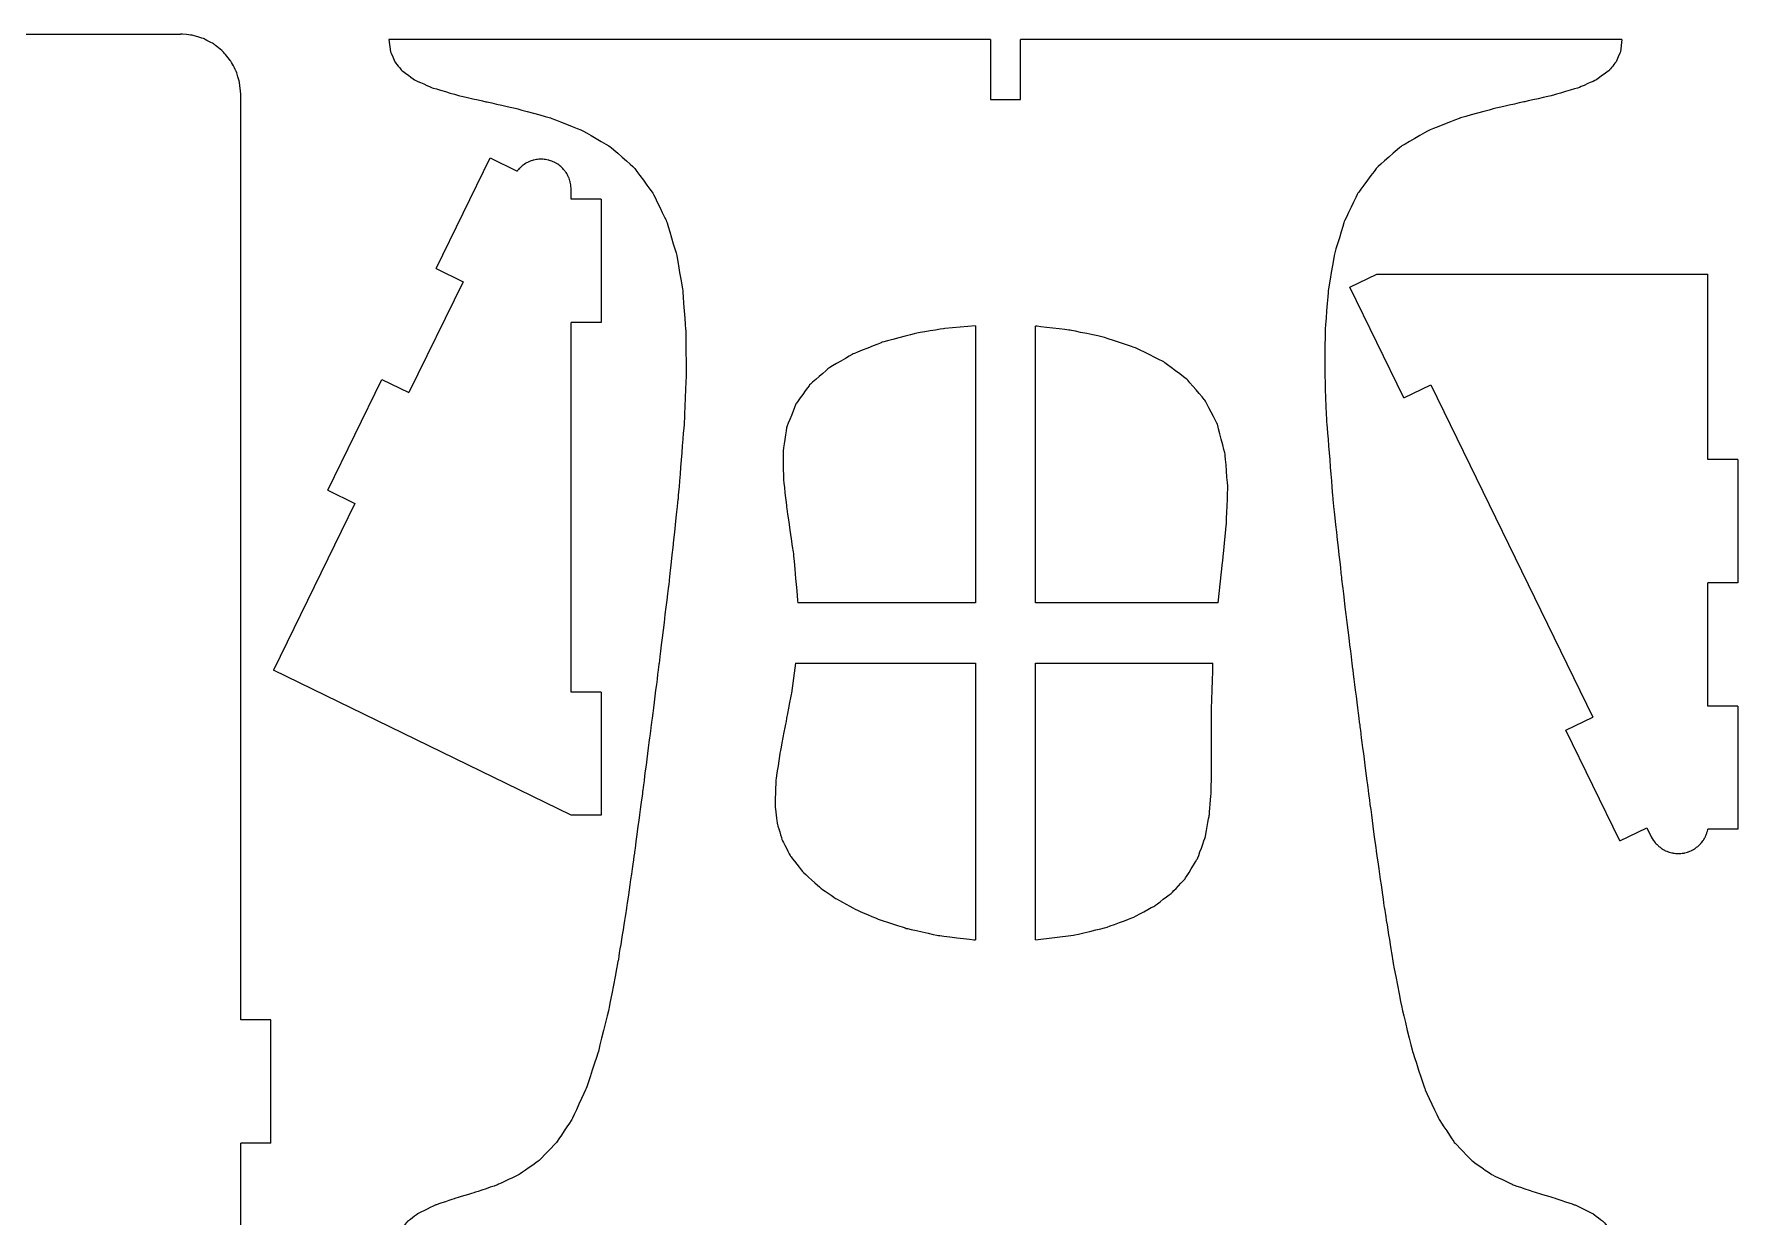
# Model space of a CAD drawing. Header units: centimetres. Extents: x -35.5 to 30.9, y -21 to 21.
# Drawn here: x 2.58 to 30.91, y 0.83 to 20.51 of the extents above; entities that cross this region are included whole.
import ezdxf

# ---------------------------------------------------------------- set-up
doc = ezdxf.new("R2010")
doc.units = ezdxf.units.CM
doc.header["$MEASUREMENT"] = 0
doc.layers.add('Capa 1', color=7, linetype='Continuous')

msp = doc.modelspace()

# ---------------------------------------------------------------- linework, layer by layer
at = {"layer": 'Capa 1', "color": 1, "lineweight": 25}
for points in [[(-10.38582, 20.50703), (-10.38582, 20.50703), (5.01417, 20.50703), (5.01417, 20.50703)], [(18.47955, 20.41863), (18.47955, 20.41863), (8.47957, 20.41863), (8.47957, 20.41863)], [(18.47955, 20.41863), (18.47955, 20.41863), (18.47955, 19.41864), (18.47955, 19.41864)], [(18.97955, 19.41864), (18.97955, 19.41864), (18.97955, 20.41863), (18.97955, 20.41863)], [(28.97956, 20.41863), (28.97956, 20.41863), (18.97955, 20.41863), (18.97955, 20.41863)], [(6.01419, 4.10702), (6.01419, 4.10702), (6.01419, 19.50704), (6.01419, 19.50704)], [(18.47955, 19.41864), (18.47955, 19.41864), (18.97955, 19.41864), (18.97955, 19.41864)], [(9.26149, 16.60454), (9.26149, 16.60454), (10.16026, 18.44703), (10.16026, 18.44703)], [(10.16026, 18.44703), (10.16026, 18.44703), (10.60963, 18.22781), (10.60963, 18.22781)], [(11.5084, 17.7613), (11.5084, 17.7613), (11.5084, 17.92615), (11.5084, 17.92615)], [(12.00839, 17.7613), (12.00839, 17.7613), (11.5084, 17.7613), (11.5084, 17.7613)], [(12.00839, 17.7613), (12.00839, 17.7613), (12.00839, 15.71127), (12.00839, 15.71127)], [(9.26149, 16.60454), (9.26149, 16.60454), (9.71089, 16.38532), (9.71089, 16.38532)], [(24.45348, 16.29614), (24.45348, 16.29614), (24.90288, 16.51536), (24.90288, 16.51536)], [(24.90288, 16.51536), (24.90288, 16.51536), (30.40904, 16.51536), (30.40904, 16.51536)], [(30.40904, 13.4277), (30.40904, 13.4277), (30.40904, 16.51536), (30.40904, 16.51536)], [(9.71089, 16.38532), (9.71089, 16.38532), (8.81212, 14.54284), (8.81212, 14.54284)], [(25.35225, 14.45365), (25.35225, 14.45365), (24.45348, 16.29614), (24.45348, 16.29614)], [(12.00839, 15.71127), (12.00839, 15.71127), (11.5084, 15.71127), (11.5084, 15.71127)], [(11.5084, 9.5613), (11.5084, 9.5613), (11.5084, 15.71127), (11.5084, 15.71127)], [(18.22954, 15.65581), (18.22954, 15.65581), (18.22954, 11.04363), (18.22954, 11.04363)], [(19.22956, 11.04363), (19.22956, 11.04363), (19.22956, 15.64815), (19.22956, 15.64815)], [(7.46394, 12.9196), (7.46394, 12.9196), (8.36271, 14.76205), (8.36271, 14.76205)], [(8.36271, 14.76205), (8.36271, 14.76205), (8.81212, 14.54284), (8.81212, 14.54284)], [(25.35225, 14.45365), (25.35225, 14.45365), (25.80165, 14.67287), (25.80165, 14.67287)], [(25.80165, 14.67287), (25.80165, 14.67287), (28.49794, 9.14544), (28.49794, 9.14544)], [(30.90903, 13.4277), (30.90903, 13.4277), (30.40904, 13.4277), (30.40904, 13.4277)], [(30.90903, 13.4277), (30.90903, 13.4277), (30.90903, 11.37771), (30.90903, 11.37771)], [(7.46394, 12.9196), (7.46394, 12.9196), (7.91334, 12.70038), (7.91334, 12.70038)], [(7.91334, 12.70038), (7.91334, 12.70038), (6.55963, 9.92533), (6.55963, 9.92533)], [(30.90903, 11.37771), (30.90903, 11.37771), (30.40904, 11.37771), (30.40904, 11.37771)], [(30.40904, 9.32772), (30.40904, 9.32772), (30.40904, 11.37771), (30.40904, 11.37771)], [(18.22954, 11.04363), (18.22954, 11.04363), (15.27721, 11.04363), (15.27721, 11.04363)], [(22.26564, 11.04363), (22.26564, 11.04363), (19.22956, 11.04363), (19.22956, 11.04363)], [(11.5084, 7.51127), (11.5084, 7.51127), (6.55963, 9.92533), (6.55963, 9.92533)], [(15.2407, 10.04364), (15.2407, 10.04364), (18.22954, 10.04364), (18.22954, 10.04364)], [(18.22954, 10.04364), (18.22954, 10.04364), (18.22954, 5.43665), (18.22954, 5.43665)], [(19.22956, 5.43661), (19.22956, 5.43661), (19.22956, 10.04364), (19.22956, 10.04364)], [(19.22956, 10.04364), (19.22956, 10.04364), (22.17952, 10.04364), (22.17952, 10.04364)], [(12.00839, 9.5613), (12.00839, 9.5613), (11.5084, 9.5613), (11.5084, 9.5613)], [(12.00839, 9.5613), (12.00839, 9.5613), (12.00839, 7.51127), (12.00839, 7.51127)], [(28.04857, 8.92622), (28.04857, 8.92622), (28.49794, 9.14544), (28.49794, 9.14544)], [(30.90903, 9.32772), (30.90903, 9.32772), (30.40904, 9.32772), (30.40904, 9.32772)], [(30.90903, 9.32772), (30.90903, 9.32772), (30.90903, 7.27773), (30.90903, 7.27773)], [(28.94734, 7.08377), (28.94734, 7.08377), (28.04857, 8.92622), (28.04857, 8.92622)], [(12.00839, 7.51127), (12.00839, 7.51127), (11.5084, 7.51127), (11.5084, 7.51127)], [(28.94734, 7.08377), (28.94734, 7.08377), (29.39671, 7.30295), (29.39671, 7.30295)], [(29.39671, 7.30295), (29.39671, 7.30295), (29.46899, 7.15478), (29.46899, 7.15478)], [(30.90903, 7.27773), (30.90903, 7.27773), (30.40904, 7.27773), (30.40904, 7.27773)], [(6.51418, 4.10702), (6.51418, 4.10702), (6.01419, 4.10702), (6.01419, 4.10702)], [(6.51418, 2.05703), (6.51418, 2.05703), (6.51418, 4.10702), (6.51418, 4.10702)], [(6.51418, 2.05703), (6.51418, 2.05703), (6.01419, 2.05703), (6.01419, 2.05703)], [(6.01419, -2.04295), (6.01419, -2.04295), (6.01419, 2.05703), (6.01419, 2.05703)]]:
    msp.add_open_spline(points, degree=3, dxfattribs=at)
for points, knots in [([(6.01419, 19.50704), (6.01419, 19.50704), (5.99496, 19.70213), (5.99496, 19.70213), (5.99496, 19.70213), (5.99496, 19.70213), (5.93806, 19.8897), (5.93806, 19.8897), (5.93806, 19.8897), (5.93806, 19.8897), (5.84566, 20.0626), (5.84566, 20.0626), (5.84566, 20.0626), (5.84566, 20.0626), (5.72128, 20.21415), (5.72128, 20.21415), (5.72128, 20.21415), (5.72128, 20.21415), (5.56976, 20.33851), (5.56976, 20.33851), (5.56976, 20.33851), (5.56976, 20.33851), (5.39686, 20.4309), (5.39686, 20.4309), (5.39686, 20.4309), (5.39686, 20.4309), (5.20929, 20.48784), (5.20929, 20.48784), (5.20929, 20.48784), (5.20929, 20.48784), (5.01417, 20.50703), (5.01417, 20.50703)], [0, 0, 0, 0, 0.11111111, 0.11111111, 0.11111111, 0.11111112, 0.22222222, 0.22222222, 0.22222222, 0.22222223, 0.33333333, 0.33333333, 0.33333333, 0.33333334, 0.44444444, 0.44444444, 0.44444444, 0.44444445, 0.55555556, 0.55555556, 0.55555556, 0.55555557, 0.66666667, 0.66666667, 0.66666667, 0.66666668, 0.77777778, 0.77777778, 0.77777778, 0.77777779, 1, 1, 1, 1]), ([(8.47957, 20.41863), (8.47957, 20.41863), (8.50504, 20.21394), (8.50504, 20.21394), (8.50504, 20.21394), (8.50504, 20.21394), (8.57676, 20.0444), (8.57676, 20.0444), (8.57676, 20.0444), (8.57676, 20.0444), (8.688, 19.90449), (8.688, 19.90449), (8.688, 19.90449), (8.688, 19.90449), (8.9154, 19.73907), (8.9154, 19.73907), (8.9154, 19.73907), (8.9154, 19.73907), (9.19896, 19.61352), (9.19896, 19.61352), (9.19896, 19.61352), (9.19896, 19.61352), (9.63623, 19.48521), (9.63623, 19.48521), (9.63623, 19.48521), (9.63623, 19.48521), (10.11121, 19.3773), (10.11121, 19.3773), (10.11121, 19.3773), (10.11121, 19.3773), (10.59716, 19.26801), (10.59716, 19.26801), (10.59716, 19.26801), (10.59716, 19.26801), (11.1652, 19.11102), (11.1652, 19.11102), (11.1652, 19.11102), (11.1652, 19.11102), (11.69137, 18.90482), (11.69137, 18.90482), (11.69137, 18.90482), (11.69137, 18.90482), (12.15718, 18.63361), (12.15718, 18.63361), (12.15718, 18.63361), (12.15718, 18.63361), (12.55137, 18.28739), (12.55137, 18.28739), (12.55137, 18.28739), (12.55137, 18.28739), (12.86894, 17.86078), (12.86894, 17.86078), (12.86894, 17.86078), (12.86894, 17.86078), (13.09595, 17.38883), (13.09595, 17.38883), (13.09595, 17.38883), (13.09595, 17.38883), (13.25887, 16.84696), (13.25887, 16.84696), (13.25887, 16.84696), (13.25887, 16.84696), (13.36272, 16.23853), (13.36272, 16.23853), (13.36272, 16.23853), (13.36272, 16.23853), (13.41412, 15.56839), (13.41412, 15.56839), (13.41412, 15.56839), (13.41412, 15.56839), (13.42051, 14.8428), (13.42051, 14.8428), (13.42051, 14.8428), (13.42051, 14.8428), (13.38985, 14.06887), (13.38985, 14.06887), (13.38985, 14.06887), (13.38985, 14.06887), (13.28561, 12.77446), (13.28561, 12.77446), (13.28561, 12.77446), (13.28561, 12.77446), (13.1373, 11.41411), (13.1373, 11.41411), (13.1373, 11.41411), (13.1373, 11.41411), (12.96754, 10.02353), (12.96754, 10.02353), (12.96754, 10.02353), (12.96754, 10.02353), (12.8332, 8.96393), (12.8332, 8.96393), (12.8332, 8.96393), (12.8332, 8.96393), (12.69887, 7.92437), (12.69887, 7.92437), (12.69887, 7.92437), (12.69887, 7.92437), (12.56506, 6.92075), (12.56506, 6.92075), (12.56506, 6.92075), (12.56506, 6.92075), (12.42942, 5.96846), (12.42942, 5.96846), (12.42942, 5.96846), (12.42942, 5.96846), (12.2871, 5.08186), (12.2871, 5.08186), (12.2871, 5.08186), (12.2871, 5.08186), (12.13425, 4.28751), (12.13425, 4.28751), (12.13425, 4.28751), (12.13425, 4.28751), (11.96071, 3.57938), (11.96071, 3.57938), (11.96071, 3.57938), (11.96071, 3.57938), (11.75829, 2.96544), (11.75829, 2.96544), (11.75829, 2.96544), (11.75829, 2.96544), (11.51943, 2.45042), (11.51943, 2.45042), (11.51943, 2.45042), (11.51943, 2.45042), (11.2656, 2.06882), (11.2656, 2.06882), (11.2656, 2.06882), (11.2656, 2.06882), (10.97438, 1.76645), (10.97438, 1.76645), (10.97438, 1.76645), (10.97438, 1.76645), (10.6463, 1.53595), (10.6463, 1.53595), (10.6463, 1.53595), (10.6463, 1.53595), (10.2858, 1.36464), (10.2858, 1.36464), (10.2858, 1.36464), (10.2858, 1.36464), (9.9024, 1.23355), (9.9024, 1.23355), (9.9024, 1.23355), (9.9024, 1.23355), (9.5765, 1.13629), (9.5765, 1.13629), (9.5765, 1.13629), (9.5765, 1.13629), (9.25837, 1.02901), (9.25837, 1.02901), (9.25837, 1.02901), (9.25837, 1.02901), (8.96507, 0.88694), (8.96507, 0.88694), (8.96507, 0.88694), (8.96507, 0.88694), (8.77436, 0.73969), (8.77436, 0.73969), (8.77436, 0.73969), (8.77436, 0.73969), (8.6209, 0.54104), (8.6209, 0.54104), (8.6209, 0.54104), (8.6209, 0.54104), (8.54561, 0.37168), (8.54561, 0.37168), (8.54561, 0.37168), (8.54561, 0.37168), (8.4969, 0.16625), (8.4969, 0.16625), (8.4969, 0.16625), (8.4969, 0.16625), (8.47957, -0.08136), (8.47957, -0.08136)], [0, 0, 0, 0, 0.02222222, 0.02222222, 0.02222222, 0.02222223, 0.04444444, 0.04444444, 0.04444444, 0.04444445, 0.06666667, 0.06666667, 0.06666667, 0.06666668, 0.08888889, 0.08888889, 0.08888889, 0.0888889, 0.11111111, 0.11111111, 0.11111111, 0.11111112, 0.13333333, 0.13333333, 0.13333333, 0.13333334, 0.15555556, 0.15555556, 0.15555556, 0.15555557, 0.17777778, 0.17777778, 0.17777778, 0.17777779, 0.2, 0.2, 0.2, 0.20000001, 0.22222222, 0.22222222, 0.22222222, 0.22222223, 0.24444444, 0.24444444, 0.24444444, 0.24444445, 0.26666667, 0.26666667, 0.26666667, 0.26666668, 0.28888889, 0.28888889, 0.28888889, 0.2888889, 0.31111111, 0.31111111, 0.31111111, 0.31111112, 0.33333333, 0.33333333, 0.33333333, 0.33333334, 0.35555556, 0.35555556, 0.35555556, 0.35555557, 0.37777778, 0.37777778, 0.37777778, 0.37777779, 0.4, 0.4, 0.4, 0.40000001, 0.42222222, 0.42222222, 0.42222222, 0.42222223, 0.44444444, 0.44444444, 0.44444444, 0.44444445, 0.46666667, 0.46666667, 0.46666667, 0.46666668, 0.48888889, 0.48888889, 0.48888889, 0.4888889, 0.51111111, 0.51111111, 0.51111111, 0.51111112, 0.53333333, 0.53333333, 0.53333333, 0.53333334, 0.55555556, 0.55555556, 0.55555556, 0.55555557, 0.57777778, 0.57777778, 0.57777778, 0.57777779, 0.6, 0.6, 0.6, 0.60000001, 0.62222222, 0.62222222, 0.62222222, 0.62222223, 0.64444444, 0.64444444, 0.64444444, 0.64444445, 0.66666667, 0.66666667, 0.66666667, 0.66666668, 0.68888889, 0.68888889, 0.68888889, 0.6888889, 0.71111111, 0.71111111, 0.71111111, 0.71111112, 0.73333333, 0.73333333, 0.73333333, 0.73333334, 0.75555556, 0.75555556, 0.75555556, 0.75555557, 0.77777778, 0.77777778, 0.77777778, 0.77777779, 0.8, 0.8, 0.8, 0.80000001, 0.82222222, 0.82222222, 0.82222222, 0.82222223, 0.84444444, 0.84444444, 0.84444444, 0.84444445, 0.86666667, 0.86666667, 0.86666667, 0.86666668, 0.88888889, 0.88888889, 0.88888889, 0.8888889, 0.91111111, 0.91111111, 0.91111111, 0.91111112, 0.93333333, 0.93333333, 0.93333333, 0.93333334, 0.95555556, 0.95555556, 0.95555556, 0.95555557, 1, 1, 1, 1]), ([(28.97956, 20.41863), (28.97956, 20.41863), (28.95406, 20.21394), (28.95406, 20.21394), (28.95406, 20.21394), (28.95406, 20.21394), (28.88234, 20.0444), (28.88234, 20.0444), (28.88234, 20.0444), (28.88234, 20.0444), (28.77114, 19.90449), (28.77114, 19.90449), (28.77114, 19.90449), (28.77114, 19.90449), (28.5437, 19.73907), (28.5437, 19.73907), (28.5437, 19.73907), (28.5437, 19.73907), (28.26014, 19.61352), (28.26014, 19.61352), (28.26014, 19.61352), (28.26014, 19.61352), (27.82287, 19.48521), (27.82287, 19.48521), (27.82287, 19.48521), (27.82287, 19.48521), (27.34789, 19.3773), (27.34789, 19.3773), (27.34789, 19.3773), (27.34789, 19.3773), (26.86198, 19.26801), (26.86198, 19.26801), (26.86198, 19.26801), (26.86198, 19.26801), (26.29393, 19.11102), (26.29393, 19.11102), (26.29393, 19.11102), (26.29393, 19.11102), (25.76773, 18.90482), (25.76773, 18.90482), (25.76773, 18.90482), (25.76773, 18.90482), (25.30196, 18.63361), (25.30196, 18.63361), (25.30196, 18.63361), (25.30196, 18.63361), (24.90777, 18.28739), (24.90777, 18.28739), (24.90777, 18.28739), (24.90777, 18.28739), (24.59019, 17.86078), (24.59019, 17.86078), (24.59019, 17.86078), (24.59019, 17.86078), (24.36318, 17.38883), (24.36318, 17.38883), (24.36318, 17.38883), (24.36318, 17.38883), (24.20023, 16.84696), (24.20023, 16.84696), (24.20023, 16.84696), (24.20023, 16.84696), (24.09638, 16.23853), (24.09638, 16.23853), (24.09638, 16.23853), (24.09638, 16.23853), (24.04501, 15.56839), (24.04501, 15.56839), (24.04501, 15.56839), (24.04501, 15.56839), (24.03859, 14.8428), (24.03859, 14.8428), (24.03859, 14.8428), (24.03859, 14.8428), (24.06928, 14.06887), (24.06928, 14.06887), (24.06928, 14.06887), (24.06928, 14.06887), (24.17349, 12.77446), (24.17349, 12.77446), (24.17349, 12.77446), (24.17349, 12.77446), (24.3218, 11.41411), (24.3218, 11.41411), (24.3218, 11.41411), (24.3218, 11.41411), (24.49156, 10.02353), (24.49156, 10.02353), (24.49156, 10.02353), (24.49156, 10.02353), (24.6259, 8.96393), (24.6259, 8.96393), (24.6259, 8.96393), (24.6259, 8.96393), (24.76023, 7.92437), (24.76023, 7.92437), (24.76023, 7.92437), (24.76023, 7.92437), (24.89408, 6.92075), (24.89408, 6.92075), (24.89408, 6.92075), (24.89408, 6.92075), (25.02972, 5.96846), (25.02972, 5.96846), (25.02972, 5.96846), (25.02972, 5.96846), (25.172, 5.08186), (25.172, 5.08186), (25.172, 5.08186), (25.172, 5.08186), (25.32485, 4.28751), (25.32485, 4.28751), (25.32485, 4.28751), (25.32485, 4.28751), (25.49842, 3.57938), (25.49842, 3.57938), (25.49842, 3.57938), (25.49842, 3.57938), (25.70084, 2.96544), (25.70084, 2.96544), (25.70084, 2.96544), (25.70084, 2.96544), (25.93971, 2.45042), (25.93971, 2.45042), (25.93971, 2.45042), (25.93971, 2.45042), (26.1935, 2.06882), (26.1935, 2.06882), (26.1935, 2.06882), (26.1935, 2.06882), (26.48475, 1.76645), (26.48475, 1.76645), (26.48475, 1.76645), (26.48475, 1.76645), (26.81284, 1.53595), (26.81284, 1.53595), (26.81284, 1.53595), (26.81284, 1.53595), (27.1733, 1.36464), (27.1733, 1.36464), (27.1733, 1.36464), (27.1733, 1.36464), (27.5567, 1.23355), (27.5567, 1.23355), (27.5567, 1.23355), (27.5567, 1.23355), (27.88263, 1.13629), (27.88263, 1.13629), (27.88263, 1.13629), (27.88263, 1.13629), (28.20077, 1.02901), (28.20077, 1.02901), (28.20077, 1.02901), (28.20077, 1.02901), (28.49403, 0.88694), (28.49403, 0.88694), (28.49403, 0.88694), (28.49403, 0.88694), (28.68478, 0.73969), (28.68478, 0.73969), (28.68478, 0.73969), (28.68478, 0.73969), (28.83824, 0.54104), (28.83824, 0.54104), (28.83824, 0.54104), (28.83824, 0.54104), (28.91352, 0.37168), (28.91352, 0.37168), (28.91352, 0.37168), (28.91352, 0.37168), (28.9622, 0.16625), (28.9622, 0.16625), (28.9622, 0.16625), (28.9622, 0.16625), (28.97956, -0.08136), (28.97956, -0.08136)], [0, 0, 0, 0, 0.02222222, 0.02222222, 0.02222222, 0.02222223, 0.04444444, 0.04444444, 0.04444444, 0.04444445, 0.06666667, 0.06666667, 0.06666667, 0.06666668, 0.08888889, 0.08888889, 0.08888889, 0.0888889, 0.11111111, 0.11111111, 0.11111111, 0.11111112, 0.13333333, 0.13333333, 0.13333333, 0.13333334, 0.15555556, 0.15555556, 0.15555556, 0.15555557, 0.17777778, 0.17777778, 0.17777778, 0.17777779, 0.2, 0.2, 0.2, 0.20000001, 0.22222222, 0.22222222, 0.22222222, 0.22222223, 0.24444444, 0.24444444, 0.24444444, 0.24444445, 0.26666667, 0.26666667, 0.26666667, 0.26666668, 0.28888889, 0.28888889, 0.28888889, 0.2888889, 0.31111111, 0.31111111, 0.31111111, 0.31111112, 0.33333333, 0.33333333, 0.33333333, 0.33333334, 0.35555556, 0.35555556, 0.35555556, 0.35555557, 0.37777778, 0.37777778, 0.37777778, 0.37777779, 0.4, 0.4, 0.4, 0.40000001, 0.42222222, 0.42222222, 0.42222222, 0.42222223, 0.44444444, 0.44444444, 0.44444444, 0.44444445, 0.46666667, 0.46666667, 0.46666667, 0.46666668, 0.48888889, 0.48888889, 0.48888889, 0.4888889, 0.51111111, 0.51111111, 0.51111111, 0.51111112, 0.53333333, 0.53333333, 0.53333333, 0.53333334, 0.55555556, 0.55555556, 0.55555556, 0.55555557, 0.57777778, 0.57777778, 0.57777778, 0.57777779, 0.6, 0.6, 0.6, 0.60000001, 0.62222222, 0.62222222, 0.62222222, 0.62222223, 0.64444444, 0.64444444, 0.64444444, 0.64444445, 0.66666667, 0.66666667, 0.66666667, 0.66666668, 0.68888889, 0.68888889, 0.68888889, 0.6888889, 0.71111111, 0.71111111, 0.71111111, 0.71111112, 0.73333333, 0.73333333, 0.73333333, 0.73333334, 0.75555556, 0.75555556, 0.75555556, 0.75555557, 0.77777778, 0.77777778, 0.77777778, 0.77777779, 0.8, 0.8, 0.8, 0.80000001, 0.82222222, 0.82222222, 0.82222222, 0.82222223, 0.84444444, 0.84444444, 0.84444444, 0.84444445, 0.86666667, 0.86666667, 0.86666667, 0.86666668, 0.88888889, 0.88888889, 0.88888889, 0.8888889, 0.91111111, 0.91111111, 0.91111111, 0.91111112, 0.93333333, 0.93333333, 0.93333333, 0.93333334, 0.95555556, 0.95555556, 0.95555556, 0.95555557, 1, 1, 1, 1]), ([(11.5084, 17.92615), (11.5084, 17.92615), (11.50409, 17.99159), (11.50409, 17.99159), (11.50409, 17.99159), (11.50409, 17.99159), (11.49129, 18.05594), (11.49129, 18.05594), (11.49129, 18.05594), (11.49129, 18.05594), (11.47012, 18.11799), (11.47012, 18.11799), (11.47012, 18.11799), (11.47012, 18.11799), (11.44105, 18.1768), (11.44105, 18.1768), (11.44105, 18.1768), (11.44105, 18.1768), (11.40454, 18.23127), (11.40454, 18.23127), (11.40454, 18.23127), (11.40454, 18.23127), (11.36118, 18.28048), (11.36118, 18.28048), (11.36118, 18.28048), (11.36118, 18.28048), (11.31179, 18.32363), (11.31179, 18.32363), (11.31179, 18.32363), (11.31179, 18.32363), (11.25715, 18.35989), (11.25715, 18.35989), (11.25715, 18.35989), (11.25715, 18.35989), (11.19824, 18.38871), (11.19824, 18.38871), (11.19824, 18.38871), (11.19824, 18.38871), (11.13608, 18.4096), (11.13608, 18.4096), (11.13608, 18.4096), (11.13608, 18.4096), (11.07169, 18.42216), (11.07169, 18.42216), (11.07169, 18.42216), (11.07169, 18.42216), (11.00622, 18.42614), (11.00622, 18.42614), (11.00622, 18.42614), (11.00622, 18.42614), (10.94081, 18.42156), (10.94081, 18.42156), (10.94081, 18.42156), (10.94081, 18.42156), (10.87654, 18.40847), (10.87654, 18.40847), (10.87654, 18.40847), (10.87654, 18.40847), (10.81455, 18.38706), (10.81455, 18.38706), (10.81455, 18.38706), (10.81455, 18.38706), (10.75589, 18.35771), (10.75589, 18.35771), (10.75589, 18.35771), (10.75589, 18.35771), (10.70159, 18.32095), (10.70159, 18.32095), (10.70159, 18.32095), (10.70159, 18.32095), (10.65256, 18.27741), (10.65256, 18.27741), (10.65256, 18.27741), (10.65256, 18.27741), (10.60963, 18.22781), (10.60963, 18.22781)], [0, 0, 0, 0, 0.05, 0.05, 0.05, 0.05000001, 0.1, 0.1, 0.1, 0.10000001, 0.15, 0.15, 0.15, 0.15000001, 0.2, 0.2, 0.2, 0.20000001, 0.25, 0.25, 0.25, 0.25000001, 0.3, 0.3, 0.3, 0.30000001, 0.35, 0.35, 0.35, 0.35000001, 0.4, 0.4, 0.4, 0.40000001, 0.45, 0.45, 0.45, 0.45000001, 0.5, 0.5, 0.5, 0.50000001, 0.55, 0.55, 0.55, 0.55000001, 0.6, 0.6, 0.6, 0.60000001, 0.65, 0.65, 0.65, 0.65000001, 0.7, 0.7, 0.7, 0.70000001, 0.75, 0.75, 0.75, 0.75000001, 0.8, 0.8, 0.8, 0.80000001, 0.85, 0.85, 0.85, 0.85000001, 0.9, 0.9, 0.9, 0.90000001, 1, 1, 1, 1]), ([(18.22954, 15.65581), (18.22954, 15.65581), (17.72158, 15.6085), (17.72158, 15.6085), (17.72158, 15.6085), (17.72158, 15.6085), (17.23654, 15.52726), (17.23654, 15.52726), (17.23654, 15.52726), (17.23654, 15.52726), (16.68219, 15.38103), (16.68219, 15.38103), (16.68219, 15.38103), (16.68219, 15.38103), (16.19616, 15.18707), (16.19616, 15.18707), (16.19616, 15.18707), (16.19616, 15.18707), (15.791, 14.94877), (15.791, 14.94877), (15.791, 14.94877), (15.791, 14.94877), (15.47385, 14.66987), (15.47385, 14.66987), (15.47385, 14.66987), (15.47385, 14.66987), (15.24624, 14.35445), (15.24624, 14.35445), (15.24624, 14.35445), (15.24624, 14.35445), (15.09451, 13.97228), (15.09451, 13.97228), (15.09451, 13.97228), (15.09451, 13.97228), (15.03154, 13.55643), (15.03154, 13.55643), (15.03154, 13.55643), (15.03154, 13.55643), (15.038, 13.11154), (15.038, 13.11154), (15.038, 13.11154), (15.038, 13.11154), (15.09007, 12.64175), (15.09007, 12.64175), (15.09007, 12.64175), (15.09007, 12.64175), (15.2031, 11.86186), (15.2031, 11.86186), (15.2031, 11.86186), (15.2031, 11.86186), (15.27721, 11.04363), (15.27721, 11.04363)], [0, 0, 0, 0, 0.07142857, 0.07142857, 0.07142857, 0.07142858, 0.14285714, 0.14285714, 0.14285714, 0.14285715, 0.21428571, 0.21428571, 0.21428571, 0.21428572, 0.28571429, 0.28571429, 0.28571429, 0.2857143, 0.35714286, 0.35714286, 0.35714286, 0.35714287, 0.42857143, 0.42857143, 0.42857143, 0.42857144, 0.5, 0.5, 0.5, 0.50000001, 0.57142857, 0.57142857, 0.57142857, 0.57142858, 0.64285714, 0.64285714, 0.64285714, 0.64285715, 0.71428571, 0.71428571, 0.71428571, 0.71428572, 0.78571429, 0.78571429, 0.78571429, 0.7857143, 0.85714286, 0.85714286, 0.85714286, 0.85714287, 1, 1, 1, 1]), ([(22.26564, 11.04363), (22.26564, 11.04363), (22.34134, 11.7144), (22.34134, 11.7144), (22.34134, 11.7144), (22.34134, 11.7144), (22.4041, 12.35748), (22.4041, 12.35748), (22.4041, 12.35748), (22.4041, 12.35748), (22.427, 12.9615), (22.427, 12.9615), (22.427, 12.9615), (22.427, 12.9615), (22.38399, 13.51685), (22.38399, 13.51685), (22.38399, 13.51685), (22.38399, 13.51685), (22.25336, 14.01606), (22.25336, 14.01606), (22.25336, 14.01606), (22.25336, 14.01606), (22.04653, 14.41555), (22.04653, 14.41555), (22.04653, 14.41555), (22.04653, 14.41555), (21.74977, 14.76166), (21.74977, 14.76166), (21.74977, 14.76166), (21.74977, 14.76166), (21.36362, 15.0527), (21.36362, 15.0527), (21.36362, 15.0527), (21.36362, 15.0527), (20.89432, 15.28776), (20.89432, 15.28776), (20.89432, 15.28776), (20.89432, 15.28776), (20.35344, 15.46644), (20.35344, 15.46644), (20.35344, 15.46644), (20.35344, 15.46644), (19.8073, 15.58095), (19.8073, 15.58095), (19.8073, 15.58095), (19.8073, 15.58095), (19.22956, 15.64815), (19.22956, 15.64815)], [0, 0, 0, 0, 0.07692308, 0.07692308, 0.07692308, 0.07692309, 0.15384615, 0.15384615, 0.15384615, 0.15384616, 0.23076923, 0.23076923, 0.23076923, 0.23076924, 0.30769231, 0.30769231, 0.30769231, 0.30769232, 0.38461538, 0.38461538, 0.38461538, 0.38461539, 0.46153846, 0.46153846, 0.46153846, 0.46153847, 0.53846154, 0.53846154, 0.53846154, 0.53846155, 0.61538462, 0.61538462, 0.61538462, 0.61538463, 0.69230769, 0.69230769, 0.69230769, 0.6923077, 0.76923077, 0.76923077, 0.76923077, 0.76923078, 0.84615385, 0.84615385, 0.84615385, 0.84615386, 1, 1, 1, 1]), ([(15.2407, 10.04364), (15.2407, 10.04364), (15.16972, 9.5421), (15.16972, 9.5421), (15.16972, 9.5421), (15.16972, 9.5421), (15.07729, 9.04817), (15.07729, 9.04817), (15.07729, 9.04817), (15.07729, 9.04817), (14.98314, 8.56684), (14.98314, 8.56684), (14.98314, 8.56684), (14.98314, 8.56684), (14.91329, 8.10178), (14.91329, 8.10178), (14.91329, 8.10178), (14.91329, 8.10178), (14.89844, 7.65442), (14.89844, 7.65442), (14.89844, 7.65442), (14.89844, 7.65442), (14.93414, 7.37326), (14.93414, 7.37326), (14.93414, 7.37326), (14.93414, 7.37326), (15.01693, 7.09841), (15.01693, 7.09841), (15.01693, 7.09841), (15.01693, 7.09841), (15.15671, 6.8291), (15.15671, 6.8291), (15.15671, 6.8291), (15.15671, 6.8291), (15.36364, 6.56504), (15.36364, 6.56504), (15.36364, 6.56504), (15.36364, 6.56504), (15.64837, 6.30727), (15.64837, 6.30727), (15.64837, 6.30727), (15.64837, 6.30727), (15.91789, 6.12107), (15.91789, 6.12107), (15.91789, 6.12107), (15.91789, 6.12107), (16.24227, 5.94285), (16.24227, 5.94285), (16.24227, 5.94285), (16.24227, 5.94285), (16.62758, 5.77701), (16.62758, 5.77701), (16.62758, 5.77701), (16.62758, 5.77701), (17.08097, 5.63025), (17.08097, 5.63025), (17.08097, 5.63025), (17.08097, 5.63025), (17.61126, 5.51225), (17.61126, 5.51225), (17.61126, 5.51225), (17.61126, 5.51225), (18.22954, 5.43665), (18.22954, 5.43665)], [0, 0, 0, 0, 0.05882353, 0.05882353, 0.05882353, 0.05882354, 0.11764706, 0.11764706, 0.11764706, 0.11764707, 0.17647059, 0.17647059, 0.17647059, 0.1764706, 0.23529412, 0.23529412, 0.23529412, 0.23529413, 0.29411765, 0.29411765, 0.29411765, 0.29411766, 0.35294118, 0.35294118, 0.35294118, 0.35294119, 0.41176471, 0.41176471, 0.41176471, 0.41176472, 0.47058824, 0.47058824, 0.47058824, 0.47058825, 0.52941176, 0.52941176, 0.52941176, 0.52941177, 0.58823529, 0.58823529, 0.58823529, 0.5882353, 0.64705882, 0.64705882, 0.64705882, 0.64705883, 0.70588235, 0.70588235, 0.70588235, 0.70588236, 0.76470588, 0.76470588, 0.76470588, 0.76470589, 0.82352941, 0.82352941, 0.82352941, 0.82352942, 0.88235294, 0.88235294, 0.88235294, 0.88235295, 1, 1, 1, 1]), ([(19.22956, 5.43661), (19.22956, 5.43661), (19.86237, 5.51567), (19.86237, 5.51567), (19.86237, 5.51567), (19.86237, 5.51567), (20.40089, 5.64408), (20.40089, 5.64408), (20.40089, 5.64408), (20.40089, 5.64408), (20.84839, 5.8101), (20.84839, 5.8101), (20.84839, 5.8101), (20.84839, 5.8101), (21.21122, 6.0048), (21.21122, 6.0048), (21.21122, 6.0048), (21.21122, 6.0048), (21.49774, 6.22147), (21.49774, 6.22147), (21.49774, 6.22147), (21.49774, 6.22147), (21.71728, 6.45526), (21.71728, 6.45526), (21.71728, 6.45526), (21.71728, 6.45526), (21.92358, 6.7892), (21.92358, 6.7892), (21.92358, 6.7892), (21.92358, 6.7892), (22.05037, 7.14152), (22.05037, 7.14152), (22.05037, 7.14152), (22.05037, 7.14152), (22.11927, 7.50844), (22.11927, 7.50844), (22.11927, 7.50844), (22.11927, 7.50844), (22.14943, 7.88754), (22.14943, 7.88754), (22.14943, 7.88754), (22.14943, 7.88754), (22.15702, 8.27711), (22.15702, 8.27711), (22.15702, 8.27711), (22.15702, 8.27711), (22.15314, 9.14776), (22.15314, 9.14776), (22.15314, 9.14776), (22.15314, 9.14776), (22.17952, 10.04364), (22.17952, 10.04364)], [0, 0, 0, 0, 0.07142857, 0.07142857, 0.07142857, 0.07142858, 0.14285714, 0.14285714, 0.14285714, 0.14285715, 0.21428571, 0.21428571, 0.21428571, 0.21428572, 0.28571429, 0.28571429, 0.28571429, 0.2857143, 0.35714286, 0.35714286, 0.35714286, 0.35714287, 0.42857143, 0.42857143, 0.42857143, 0.42857144, 0.5, 0.5, 0.5, 0.50000001, 0.57142857, 0.57142857, 0.57142857, 0.57142858, 0.64285714, 0.64285714, 0.64285714, 0.64285715, 0.71428571, 0.71428571, 0.71428571, 0.71428572, 0.78571429, 0.78571429, 0.78571429, 0.7857143, 0.85714286, 0.85714286, 0.85714286, 0.85714287, 1, 1, 1, 1]), ([(29.46899, 7.15478), (29.46899, 7.15478), (29.50155, 7.09785), (29.50155, 7.09785), (29.50155, 7.09785), (29.50155, 7.09785), (29.54128, 7.04567), (29.54128, 7.04567), (29.54128, 7.04567), (29.54128, 7.04567), (29.58752, 6.99914), (29.58752, 6.99914), (29.58752, 6.99914), (29.58752, 6.99914), (29.63942, 6.95906), (29.63942, 6.95906), (29.63942, 6.95906), (29.63942, 6.95906), (29.69611, 6.92611), (29.69611, 6.92611), (29.69611, 6.92611), (29.69611, 6.92611), (29.75665, 6.90086), (29.75665, 6.90086), (29.75665, 6.90086), (29.75665, 6.90086), (29.81997, 6.88378), (29.81997, 6.88378), (29.81997, 6.88378), (29.81997, 6.88378), (29.88499, 6.8751), (29.88499, 6.8751), (29.88499, 6.8751), (29.88499, 6.8751), (29.95057, 6.87503), (29.95057, 6.87503), (29.95057, 6.87503), (29.95057, 6.87503), (30.01559, 6.88353), (30.01559, 6.88353), (30.01559, 6.88353), (30.01559, 6.88353), (30.07894, 6.90047), (30.07894, 6.90047), (30.07894, 6.90047), (30.07894, 6.90047), (30.13955, 6.92555), (30.13955, 6.92555), (30.13955, 6.92555), (30.13955, 6.92555), (30.19635, 6.95836), (30.19635, 6.95836), (30.19635, 6.95836), (30.19635, 6.95836), (30.24835, 6.99833), (30.24835, 6.99833), (30.24835, 6.99833), (30.24835, 6.99833), (30.29467, 7.04475), (30.29467, 7.04475), (30.29467, 7.04475), (30.29467, 7.04475), (30.33453, 7.09682), (30.33453, 7.09682), (30.33453, 7.09682), (30.33453, 7.09682), (30.36723, 7.15369), (30.36723, 7.15369), (30.36723, 7.15369), (30.36723, 7.15369), (30.39221, 7.21433), (30.39221, 7.21433), (30.39221, 7.21433), (30.39221, 7.21433), (30.40904, 7.27773), (30.40904, 7.27773)], [0, 0, 0, 0, 0.05, 0.05, 0.05, 0.05000001, 0.1, 0.1, 0.1, 0.10000001, 0.15, 0.15, 0.15, 0.15000001, 0.2, 0.2, 0.2, 0.20000001, 0.25, 0.25, 0.25, 0.25000001, 0.3, 0.3, 0.3, 0.30000001, 0.35, 0.35, 0.35, 0.35000001, 0.4, 0.4, 0.4, 0.40000001, 0.45, 0.45, 0.45, 0.45000001, 0.5, 0.5, 0.5, 0.50000001, 0.55, 0.55, 0.55, 0.55000001, 0.6, 0.6, 0.6, 0.60000001, 0.65, 0.65, 0.65, 0.65000001, 0.7, 0.7, 0.7, 0.70000001, 0.75, 0.75, 0.75, 0.75000001, 0.8, 0.8, 0.8, 0.80000001, 0.85, 0.85, 0.85, 0.85000001, 0.9, 0.9, 0.9, 0.90000001, 1, 1, 1, 1])]:
    msp.add_open_spline(points, degree=3, knots=knots, dxfattribs=at)

doc.saveas('drawing.dxf')
